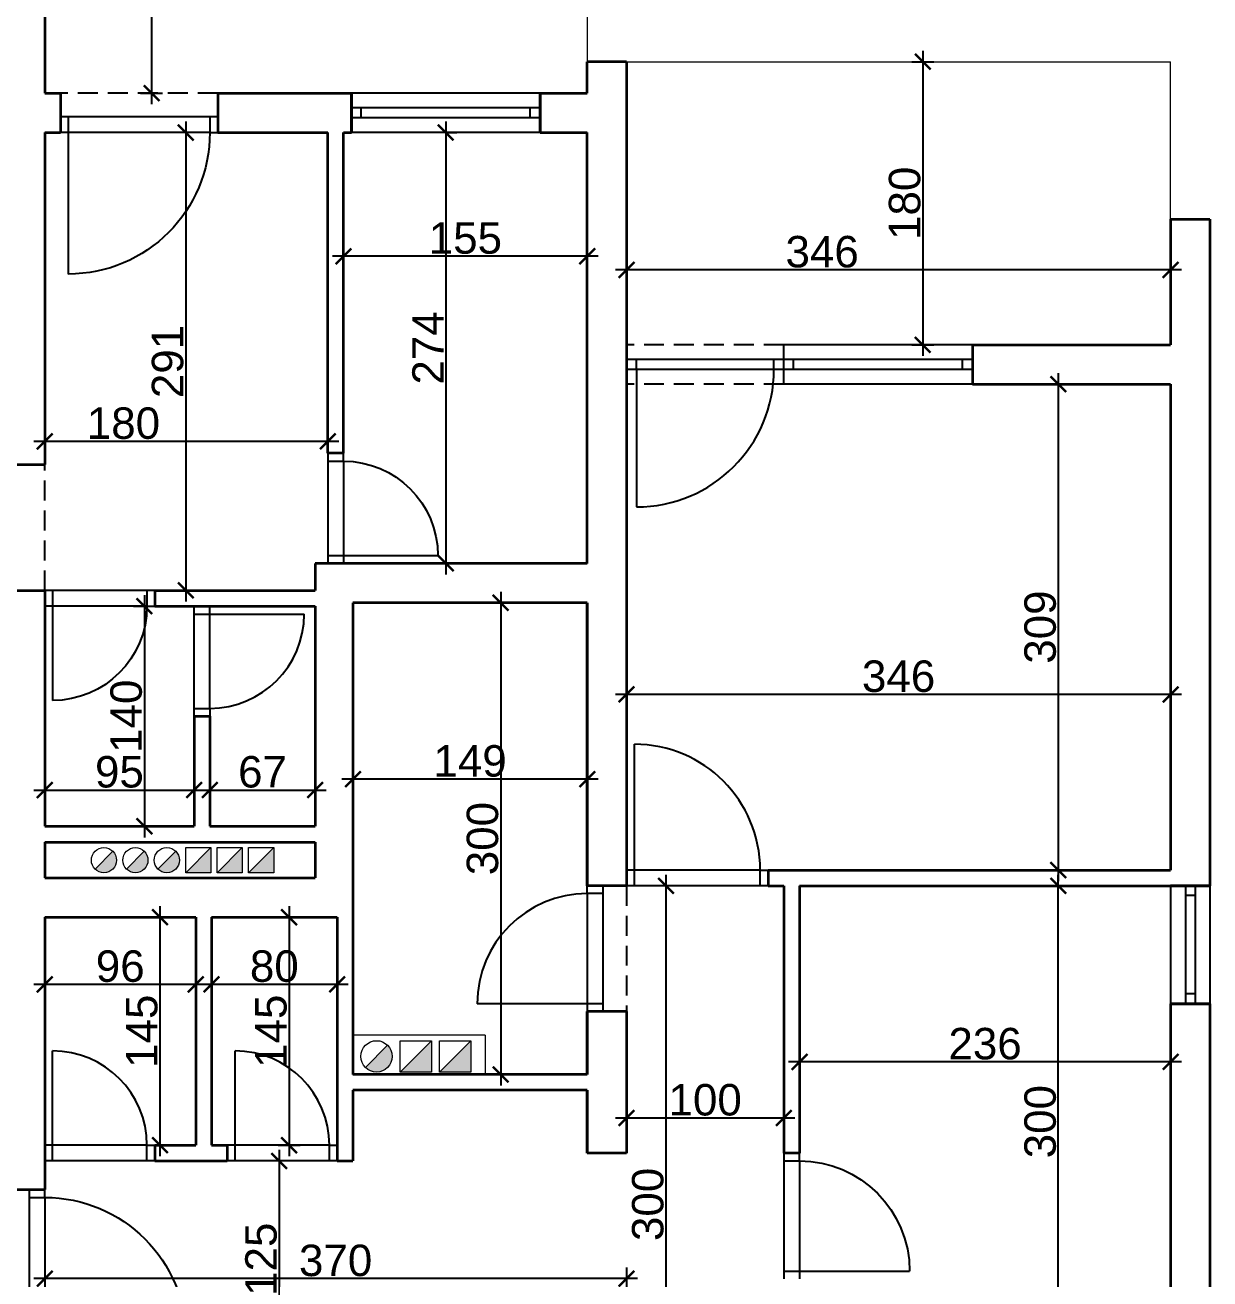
# Model space of a CAD drawing. Header units: centimetres. Extents: x 642232439 to 646206409, y 502891828 to 503284195.
# Drawn here: x 646182294 to 646183048, y 503276182 to 503276979 of the extents above; entities that cross this region are included whole.
import ezdxf

# ---------------------------------------------------------------- set-up
doc = ezdxf.new("R2010")
doc.units = ezdxf.units.CM
doc.header["$PDMODE"] = 35
doc.header["$PDSIZE"] = 0.1
doc.linetypes.add('HIDDENX2', pattern=[19.05, 12.7, -6.35])
doc.layers.add('TP_01 - 0.35', color=1, linetype='Continuous', lineweight=35)
doc.layers.add('TP_07 - 0.20', color=7, linetype='Continuous', lineweight=20)
for name, color, linetype in [('TP_Hatch', 252, 'Continuous'), ('TP_Hidden', 8, 'HIDDENX2'), ('TP_Kotiranje', 3, 'Continuous'), ('TP_Otvori', 8, 'Continuous'), ('TP_Otvori.block', 8, 'Continuous')]:
    doc.layers.add(name, color=color, linetype=linetype)
doc.styles.get("Standard").update_dxf_attribs({"font": 'arial.ttf'})
doc.dimstyles.new('Radni', dxfattribs={"dimtxt": 20, "dimasz": 10, "dimexe": 7, "dimexo": 7, "dimgap": 1.25, "dimtad": 1, "dimdec": 1, "dimrnd": 0.5, "dimdsep": 46, "dimtxsty": 'Standard', "dimblk": 'ARCHTICK', "dimcen": 10, "dimdle": 7, "dimclrd": 256, "dimclre": 256, "dimadec": 1, "dimazin": 0, "dimtm": 1e-09, "dimtfac": 1, "dimtdec": 1, "dimtix": 1, "dimtmove": 0, "dimatfit": 0, "dimfxl": 7, "dimfxlon": 1, "dimarcsym": 0})

# ---------------------------------------------------------------- blocks, each defined once
blk = doc.blocks.new('*U526')
at = {"layer": 'TP_Otvori'}
for p, q in [((5, 0), (5, 60)), ((5, 0), (0, 0)), ((65, 0), (5, 0)), ((5, -10), (5, 0)), ((65, -10), (65, 0)), ((65, 0), (70, 0)), ((70, -10), (0, -10))]:
    blk.add_line(p, q, dxfattribs=at)
blk.add_arc((5, 0), 60, 0.00001, 90.00001, dxfattribs=at)
blk = doc.blocks.new('*U525')
at = {"layer": 'TP_Otvori'}
for p, q in [((5, 0), (5, 90)), ((5, 0), (0, 0)), ((95, 0), (5, 0)), ((5, -10), (5, 0)), ((95, -10), (95, 0)), ((95, 0), (100, 0)), ((100, -10), (0, -10))]:
    blk.add_line(p, q, dxfattribs=at)
blk.add_arc((5, 0), 90, 0.00001, 90.00001, dxfattribs=at)
blk = doc.blocks.new('*U95')
at = {"layer": 'TP_01 - 0.35'}
for p, q in [((0, 0), (0, -30)), ((144, 0), (144, -30))]:
    blk.add_line(p, q, dxfattribs=at)
at = {"layer": 'TP_Otvori'}
for p, q in [((0, 0), (144, 0)), ((0, -11.25), (144, -11.25)), ((0, -18.75), (144, -18.75)), ((7.5, -11.25), (7.5, -18.75)), ((136.5, -11.25), (136.5, -18.75)), ((0, -30), (144, -30))]:
    blk.add_line(p, q, dxfattribs=at)
blk = doc.blocks.new('*U96')
at = {"layer": 'TP_01 - 0.35'}
for p, q in [((0, 0), (0, -30)), ((90, 0), (90, -30))]:
    blk.add_line(p, q, dxfattribs=at)
at = {"layer": 'TP_Otvori'}
for p, q in [((0, 0), (90, 0)), ((0, -11.25), (90, -11.25)), ((0, -18.75), (90, -18.75)), ((7.5, -11.25), (7.5, -18.75)), ((82.5, -11.25), (82.5, -18.75)), ((0, -30), (90, -30))]:
    blk.add_line(p, q, dxfattribs=at)
blk = doc.blocks.new('*U524')
at = {"layer": 'TP_Otvori'}
for p, q in [((5, 0), (5, 70)), ((5, 0), (0, 0)), ((75, 0), (5, 0)), ((5, -10), (5, 0)), ((75, -10), (75, 0)), ((75, 0), (80, 0)), ((80, -10), (0, -10))]:
    blk.add_line(p, q, dxfattribs=at)
blk.add_arc((5, 0), 70, 0.00001, 90.00001, dxfattribs=at)
blk = doc.blocks.new('*U523')
at = {"layer": 'TP_Otvori'}
for p, q in [((5, 0), (5, 80)), ((5, 0), (0, 0)), ((85, 0), (5, 0)), ((5, -10), (5, 0)), ((85, -10), (85, 0)), ((85, 0), (90, 0)), ((90, -10), (0, -10))]:
    blk.add_line(p, q, dxfattribs=at)
blk.add_arc((5, 0), 80, 0.00001, 90.00001, dxfattribs=at)
blk = doc.blocks.new('_ArchTick')
at = {"color": 0, "linetype": 'ByBlock', "const_width": 0.15}
blk.add_lwpolyline([(-0.5, -0.5), (0.5, 0.5)], dxfattribs=at)
blk = doc.blocks.new('*D196')
at = {"layer": 'Defpoints', "color": 0, "transparency": 16777216}
for p in [(646182904.61, 503276431.79), (646182951.2, 503276431.79), (646182904.61, 503276131.79)]:
    blk.add_point(p, dxfattribs=at)
at = {"layer": 'TP_Kotiranje', "lineweight": -2, "transparency": 16777216}
for p, q in [((646182951.2, 503276124.79), (646182951.2, 503276438.79)), ((646182944.2, 503276431.79), (646182958.2, 503276431.79)), ((646182944.2, 503276131.79), (646182958.2, 503276131.79))]:
    blk.add_line(p, q, dxfattribs=at)
at = {"layer": 'TP_Kotiranje', "lineweight": -2, "transparency": 16777216, "xscale": 10, "yscale": 10, "zscale": 10}
for p, rotation in [((646182951.2, 503276431.79), 90), ((646182951.2, 503276131.79), 270)]:
    blk.add_blockref('_ArchTick', p, dxfattribs=dict(at, rotation=rotation))
at = {"layer": 'TP_Kotiranje', "color": 0, "transparency": 16777216, "insert": (646182939.73, 503276281.79), "char_height": 20, "attachment_point": 5, "rotation": 90}
blk.add_mtext('300', dxfattribs=at)
blk = doc.blocks.new('*D197')
at = {"layer": 'Defpoints', "color": 0, "transparency": 16777216}
for p in [(646182786.61, 503276319.8), (646182786.61, 503276261.79), (646183022.61, 503276244.29)]:
    blk.add_point(p, dxfattribs=at)
at = {"layer": 'TP_Kotiranje', "lineweight": -2, "transparency": 16777216}
for p, q in [((646182786.61, 503276312.8), (646182786.61, 503276326.8)), ((646183022.61, 503276312.8), (646183022.61, 503276326.8)), ((646183029.61, 503276319.8), (646182779.61, 503276319.8))]:
    blk.add_line(p, q, dxfattribs=at)
at = {"layer": 'TP_Kotiranje', "lineweight": -2, "transparency": 16777216, "xscale": 10, "yscale": 10, "zscale": 10, "rotation": 180}
blk.add_blockref('_ArchTick', (646182786.61, 503276319.8), dxfattribs=at)
at = {"layer": 'TP_Kotiranje', "lineweight": -2, "transparency": 16777216, "xscale": 10, "yscale": 10, "zscale": 10}
blk.add_blockref('_ArchTick', (646183022.61, 503276319.8), dxfattribs=at)
at = {"layer": 'TP_Kotiranje', "color": 0, "transparency": 16777216, "insert": (646182904.61, 503276331.27), "char_height": 20, "attachment_point": 5}
blk.add_mtext('236', dxfattribs=at)
blk = doc.blocks.new('*D198')
at = {"layer": 'Defpoints', "color": 0, "transparency": 16777216}
for p in [(646182341.61, 503276609.59), (646182341.61, 503276469.59), (646182369.97, 503276469.59)]:
    blk.add_point(p, dxfattribs=at)
at = {"layer": 'TP_Kotiranje', "lineweight": -2, "transparency": 16777216}
for p, q in [((646182369.97, 503276616.59), (646182369.97, 503276462.59)), ((646182362.97, 503276609.59), (646182376.97, 503276609.59)), ((646182362.97, 503276469.59), (646182376.97, 503276469.59))]:
    blk.add_line(p, q, dxfattribs=at)
at = {"layer": 'TP_Kotiranje', "lineweight": -2, "transparency": 16777216, "xscale": 10, "yscale": 10, "zscale": 10}
for p, rotation in [((646182369.97, 503276609.59), 90), ((646182369.97, 503276469.59), 270)]:
    blk.add_blockref('_ArchTick', p, dxfattribs=dict(at, rotation=rotation))
at = {"layer": 'TP_Kotiranje', "color": 0, "transparency": 16777216, "insert": (646182358.5, 503276539.59), "char_height": 20, "attachment_point": 5, "rotation": 90}
blk.add_mtext('140', dxfattribs=at)
blk = doc.blocks.new('*D199')
at = {"layer": 'Defpoints', "color": 0, "transparency": 16777216}
for p in [(646182306.61, 503276498.41), (646182401.61, 503276498.41), (646182401.61, 503276492.67)]:
    blk.add_point(p, dxfattribs=at)
at = {"layer": 'TP_Kotiranje', "lineweight": -2, "transparency": 16777216}
for p, q in [((646182299.61, 503276492.67), (646182408.61, 503276492.67)), ((646182306.61, 503276492.67), (646182306.61, 503276485.67)), ((646182401.61, 503276492.67), (646182401.61, 503276485.67))]:
    blk.add_line(p, q, dxfattribs=at)
at = {"layer": 'TP_Kotiranje', "lineweight": -2, "transparency": 16777216, "xscale": 10, "yscale": 10, "zscale": 10, "rotation": 180}
blk.add_blockref('_ArchTick', (646182306.61, 503276492.67), dxfattribs=at)
at = {"layer": 'TP_Kotiranje', "lineweight": -2, "transparency": 16777216, "xscale": 10, "yscale": 10, "zscale": 10}
blk.add_blockref('_ArchTick', (646182401.61, 503276492.67), dxfattribs=at)
at = {"layer": 'TP_Kotiranje', "color": 0, "transparency": 16777216, "insert": (646182354.11, 503276504.14), "char_height": 20, "attachment_point": 5}
blk.add_mtext('95', dxfattribs=at)
blk = doc.blocks.new('*D200')
at = {"layer": 'Defpoints', "color": 0, "transparency": 16777216}
for p in [(646182411.61, 503276492.67), (646182478.61, 503276492.67), (646182478.61, 503276492.67)]:
    blk.add_point(p, dxfattribs=at)
at = {"layer": 'TP_Kotiranje', "lineweight": -2, "transparency": 16777216}
for p, q in [((646182404.61, 503276492.67), (646182485.61, 503276492.67)), ((646182411.61, 503276492.67), (646182411.61, 503276499.67)), ((646182478.61, 503276492.67), (646182478.61, 503276499.67))]:
    blk.add_line(p, q, dxfattribs=at)
at = {"layer": 'TP_Kotiranje', "lineweight": -2, "transparency": 16777216, "xscale": 10, "yscale": 10, "zscale": 10, "rotation": 180}
blk.add_blockref('_ArchTick', (646182411.61, 503276492.67), dxfattribs=at)
at = {"layer": 'TP_Kotiranje', "lineweight": -2, "transparency": 16777216, "xscale": 10, "yscale": 10, "zscale": 10}
blk.add_blockref('_ArchTick', (646182478.61, 503276492.67), dxfattribs=at)
at = {"layer": 'TP_Kotiranje', "color": 0, "transparency": 16777216, "insert": (646182445.11, 503276504.14), "char_height": 20, "attachment_point": 5}
blk.add_mtext('67', dxfattribs=at)
blk = doc.blocks.new('*D201')
at = {"layer": 'Defpoints', "color": 0, "transparency": 16777216}
for p in [(646182577.11, 503276611.79), (646182586.61, 503276311.79), (646182596.56, 503276311.79)]:
    blk.add_point(p, dxfattribs=at)
at = {"layer": 'TP_Kotiranje', "lineweight": -2, "transparency": 16777216}
for p, q in [((646182589.56, 503276611.79), (646182603.56, 503276611.79)), ((646182596.56, 503276618.79), (646182596.56, 503276304.79)), ((646182593.61, 503276311.79), (646182603.56, 503276311.79))]:
    blk.add_line(p, q, dxfattribs=at)
at = {"layer": 'TP_Kotiranje', "lineweight": -2, "transparency": 16777216, "xscale": 10, "yscale": 10, "zscale": 10}
for p, rotation in [((646182596.56, 503276611.79), 90), ((646182596.56, 503276311.79), 270)]:
    blk.add_blockref('_ArchTick', p, dxfattribs=dict(at, rotation=rotation))
at = {"layer": 'TP_Kotiranje', "color": 0, "transparency": 16777216, "insert": (646182585.09, 503276461.79), "char_height": 20, "attachment_point": 5, "rotation": 90}
blk.add_mtext('300', dxfattribs=at)
blk = doc.blocks.new('*D202')
at = {"layer": 'Defpoints', "color": 0, "transparency": 16777216}
for p in [(646182502.61, 503276499.61), (646182502.61, 503276461.79), (646182651.61, 503276460.47)]:
    blk.add_point(p, dxfattribs=at)
at = {"layer": 'TP_Kotiranje', "lineweight": -2, "transparency": 16777216}
for p, q in [((646182502.61, 503276492.61), (646182502.61, 503276506.61)), ((646182651.61, 503276492.61), (646182651.61, 503276506.61)), ((646182658.61, 503276499.61), (646182495.61, 503276499.61))]:
    blk.add_line(p, q, dxfattribs=at)
at = {"layer": 'TP_Kotiranje', "lineweight": -2, "transparency": 16777216, "xscale": 10, "yscale": 10, "zscale": 10, "rotation": 180}
blk.add_blockref('_ArchTick', (646182502.61, 503276499.61), dxfattribs=at)
at = {"layer": 'TP_Kotiranje', "lineweight": -2, "transparency": 16777216, "xscale": 10, "yscale": 10, "zscale": 10}
blk.add_blockref('_ArchTick', (646182651.61, 503276499.61), dxfattribs=at)
at = {"layer": 'TP_Kotiranje', "color": 0, "transparency": 16777216, "insert": (646182577.11, 503276511.07), "char_height": 20, "attachment_point": 5}
blk.add_mtext('149', dxfattribs=at)
blk = doc.blocks.new('*D203')
at = {"layer": 'Defpoints', "color": 0, "transparency": 16777216}
for p in [(646182560.87, 503276910.79), (646182560.87, 503276636.79), (646182561.64, 503276636.79)]:
    blk.add_point(p, dxfattribs=at)
at = {"layer": 'TP_Kotiranje', "lineweight": -2, "transparency": 16777216}
for p, q in [((646182561.64, 503276917.79), (646182561.64, 503276629.79)), ((646182561.64, 503276910.79), (646182568.64, 503276910.79)), ((646182561.64, 503276636.79), (646182568.64, 503276636.79))]:
    blk.add_line(p, q, dxfattribs=at)
at = {"layer": 'TP_Kotiranje', "lineweight": -2, "transparency": 16777216, "xscale": 10, "yscale": 10, "zscale": 10}
for p, rotation in [((646182561.64, 503276910.79), 90), ((646182561.64, 503276636.79), 270)]:
    blk.add_blockref('_ArchTick', p, dxfattribs=dict(at, rotation=rotation))
at = {"layer": 'TP_Kotiranje', "color": 0, "transparency": 16777216, "insert": (646182550.35, 503276773.79), "char_height": 20, "attachment_point": 5, "rotation": 90}
blk.add_mtext('274', dxfattribs=at)
blk = doc.blocks.new('*D204')
at = {"layer": 'Defpoints', "color": 0, "transparency": 16777216}
for p in [(646182496.61, 503276832.1), (646182496.61, 503276773.79), (646182651.61, 503276773.79)]:
    blk.add_point(p, dxfattribs=at)
at = {"layer": 'TP_Kotiranje', "lineweight": -2, "transparency": 16777216}
for p, q in [((646182496.61, 503276825.1), (646182496.61, 503276839.1)), ((646182651.61, 503276825.1), (646182651.61, 503276839.1)), ((646182658.61, 503276832.1), (646182489.61, 503276832.1))]:
    blk.add_line(p, q, dxfattribs=at)
at = {"layer": 'TP_Kotiranje', "lineweight": -2, "transparency": 16777216, "xscale": 10, "yscale": 10, "zscale": 10, "rotation": 180}
blk.add_blockref('_ArchTick', (646182496.61, 503276832.1), dxfattribs=at)
at = {"layer": 'TP_Kotiranje', "lineweight": -2, "transparency": 16777216, "xscale": 10, "yscale": 10, "zscale": 10}
blk.add_blockref('_ArchTick', (646182651.61, 503276832.1), dxfattribs=at)
at = {"layer": 'TP_Kotiranje', "color": 0, "transparency": 16777216, "insert": (646182574.11, 503276843.57), "char_height": 20, "attachment_point": 5}
blk.add_mtext('155', dxfattribs=at)
blk = doc.blocks.new('*D205')
at = {"layer": 'Defpoints', "color": 0, "transparency": 16777216}
for p in [(646182306.61, 503277170.79), (646182316.61, 503276935.79), (646182374.55, 503276935.79)]:
    blk.add_point(p, dxfattribs=at)
at = {"layer": 'TP_Kotiranje', "lineweight": -2, "transparency": 16777216}
for p, q in [((646182374.55, 503277177.79), (646182374.55, 503276928.79)), ((646182367.55, 503277170.79), (646182381.55, 503277170.79)), ((646182367.55, 503276935.79), (646182381.55, 503276935.79))]:
    blk.add_line(p, q, dxfattribs=at)
at = {"layer": 'TP_Kotiranje', "lineweight": -2, "transparency": 16777216, "xscale": 10, "yscale": 10, "zscale": 10}
for p, rotation in [((646182374.55, 503277170.79), 90), ((646182374.55, 503276935.79), 270)]:
    blk.add_blockref('_ArchTick', p, dxfattribs=dict(at, rotation=rotation))
at = {"layer": 'TP_Kotiranje', "color": 0, "transparency": 16777216, "insert": (646182363.08, 503277053.29), "char_height": 20, "attachment_point": 5, "rotation": 90}
blk.add_mtext('235', dxfattribs=at)
blk = doc.blocks.new('*D207')
at = {"layer": 'Defpoints', "color": 0, "transparency": 16777216}
for p in [(646182416.61, 503276910.78), (646182396.31, 503276619.59), (646182416.61, 503276619.59)]:
    blk.add_point(p, dxfattribs=at)
at = {"layer": 'TP_Kotiranje', "lineweight": -2, "transparency": 16777216}
for p, q in [((646182396.31, 503276917.78), (646182396.31, 503276612.59)), ((646182403.31, 503276910.78), (646182389.31, 503276910.78)), ((646182403.31, 503276619.59), (646182389.31, 503276619.59))]:
    blk.add_line(p, q, dxfattribs=at)
at = {"layer": 'TP_Kotiranje', "lineweight": -2, "transparency": 16777216, "xscale": 10, "yscale": 10, "zscale": 10}
for p, rotation in [((646182396.31, 503276910.78), 90), ((646182396.31, 503276619.59), 270)]:
    blk.add_blockref('_ArchTick', p, dxfattribs=dict(at, rotation=rotation))
at = {"layer": 'TP_Kotiranje', "color": 0, "transparency": 16777216, "insert": (646182384.84, 503276765.19), "char_height": 20, "attachment_point": 5, "rotation": 90}
blk.add_mtext('291', dxfattribs=at)
blk = doc.blocks.new('*D208')
at = {"layer": 'Defpoints', "color": 0, "transparency": 16777216}
for p in [(646182306.61, 503276714.38), (646182306.61, 503276706.79), (646182486.61, 503276706.79)]:
    blk.add_point(p, dxfattribs=at)
at = {"layer": 'TP_Kotiranje', "lineweight": -2, "transparency": 16777216}
for p, q in [((646182306.61, 503276713.79), (646182306.61, 503276721.38)), ((646182486.61, 503276713.79), (646182486.61, 503276721.38)), ((646182493.61, 503276714.38), (646182299.61, 503276714.38))]:
    blk.add_line(p, q, dxfattribs=at)
at = {"layer": 'TP_Kotiranje', "lineweight": -2, "transparency": 16777216, "xscale": 10, "yscale": 10, "zscale": 10, "rotation": 180}
blk.add_blockref('_ArchTick', (646182306.61, 503276714.38), dxfattribs=at)
at = {"layer": 'TP_Kotiranje', "lineweight": -2, "transparency": 16777216, "xscale": 10, "yscale": 10, "zscale": 10}
blk.add_blockref('_ArchTick', (646182486.61, 503276714.38), dxfattribs=at)
at = {"layer": 'TP_Kotiranje', "color": 0, "transparency": 16777216, "insert": (646182356.66, 503276725.84), "char_height": 20, "attachment_point": 5}
blk.add_mtext('180', dxfattribs=at)
blk = doc.blocks.new('*D235')
at = {"layer": 'Defpoints', "color": 0, "transparency": 16777216}
for p in [(646182676.61, 503276306.79), (646182676.61, 503276284.11), (646182776.61, 503276261.79)]:
    blk.add_point(p, dxfattribs=at)
at = {"layer": 'TP_Kotiranje', "lineweight": -2, "transparency": 16777216}
for p, q in [((646182676.61, 503276291.11), (646182676.61, 503276277.11)), ((646182776.61, 503276277.11), (646182776.61, 503276291.11)), ((646182783.61, 503276284.11), (646182669.61, 503276284.11))]:
    blk.add_line(p, q, dxfattribs=at)
at = {"layer": 'TP_Kotiranje', "lineweight": -2, "transparency": 16777216, "xscale": 10, "yscale": 10, "zscale": 10, "rotation": 180}
blk.add_blockref('_ArchTick', (646182676.61, 503276284.11), dxfattribs=at)
at = {"layer": 'TP_Kotiranje', "lineweight": -2, "transparency": 16777216, "xscale": 10, "yscale": 10, "zscale": 10}
blk.add_blockref('_ArchTick', (646182776.61, 503276284.11), dxfattribs=at)
at = {"layer": 'TP_Kotiranje', "color": 0, "transparency": 16777216, "insert": (646182726.61, 503276295.57), "char_height": 20, "attachment_point": 5}
blk.add_mtext('100', dxfattribs=at)
blk = doc.blocks.new('*D236')
at = {"layer": 'Defpoints', "color": 0, "transparency": 16777216}
for p in [(646182721.61, 503276431.79), (646182701.67, 503276131.79), (646182721.61, 503276131.79)]:
    blk.add_point(p, dxfattribs=at)
at = {"layer": 'TP_Kotiranje', "lineweight": -2, "transparency": 16777216}
for p, q in [((646182701.67, 503276438.79), (646182701.67, 503276124.79)), ((646182708.67, 503276431.79), (646182694.67, 503276431.79)), ((646182708.67, 503276131.79), (646182694.67, 503276131.79))]:
    blk.add_line(p, q, dxfattribs=at)
at = {"layer": 'TP_Kotiranje', "lineweight": -2, "transparency": 16777216, "xscale": 10, "yscale": 10, "zscale": 10}
for p, rotation in [((646182701.67, 503276431.79), 90), ((646182701.67, 503276131.79), 270)]:
    blk.add_blockref('_ArchTick', p, dxfattribs=dict(at, rotation=rotation))
at = {"layer": 'TP_Kotiranje', "color": 0, "transparency": 16777216, "insert": (646182690.2, 503276229.17), "char_height": 20, "attachment_point": 5, "rotation": 90}
blk.add_mtext('300', dxfattribs=at)
blk = doc.blocks.new('*D237')
at = {"layer": 'Defpoints', "color": 0, "transparency": 16777216}
for p in [(646182457.61, 503276256.79), (646182455.71, 503276131.79), (646182457.61, 503276131.79)]:
    blk.add_point(p, dxfattribs=at)
at = {"layer": 'TP_Kotiranje', "lineweight": -2, "transparency": 16777216}
for p, q in [((646182455.71, 503276263.79), (646182455.71, 503276124.79)), ((646182455.71, 503276256.79), (646182448.71, 503276256.79)), ((646182455.71, 503276131.79), (646182448.71, 503276131.79))]:
    blk.add_line(p, q, dxfattribs=at)
at = {"layer": 'TP_Kotiranje', "lineweight": -2, "transparency": 16777216, "xscale": 10, "yscale": 10, "zscale": 10}
for p, rotation in [((646182455.71, 503276256.79), 90), ((646182455.71, 503276131.79), 270)]:
    blk.add_blockref('_ArchTick', p, dxfattribs=dict(at, rotation=rotation))
at = {"layer": 'TP_Kotiranje', "color": 0, "transparency": 16777216, "insert": (646182444.25, 503276194.29), "char_height": 20, "attachment_point": 5, "rotation": 90}
blk.add_mtext('125', dxfattribs=at)
blk = doc.blocks.new('*D238')
at = {"layer": 'Defpoints', "color": 0, "transparency": 16777216}
for p in [(646182676.61, 503276261.79), (646182306.61, 503276238.59), (646182306.61, 503276181.97)]:
    blk.add_point(p, dxfattribs=at)
at = {"layer": 'TP_Kotiranje', "lineweight": -2, "transparency": 16777216}
for p, q in [((646182683.61, 503276181.97), (646182299.61, 503276181.97)), ((646182306.61, 503276188.97), (646182306.61, 503276174.97)), ((646182676.61, 503276188.97), (646182676.61, 503276174.97))]:
    blk.add_line(p, q, dxfattribs=at)
at = {"layer": 'TP_Kotiranje', "lineweight": -2, "transparency": 16777216, "xscale": 10, "yscale": 10, "zscale": 10, "rotation": 180}
blk.add_blockref('_ArchTick', (646182306.61, 503276181.97), dxfattribs=at)
at = {"layer": 'TP_Kotiranje', "lineweight": -2, "transparency": 16777216, "xscale": 10, "yscale": 10, "zscale": 10}
blk.add_blockref('_ArchTick', (646182676.61, 503276181.97), dxfattribs=at)
at = {"layer": 'TP_Kotiranje', "color": 0, "transparency": 16777216, "insert": (646182491.61, 503276193.44), "char_height": 20, "attachment_point": 5}
blk.add_mtext('370', dxfattribs=at)
blk = doc.blocks.new('*D239')
at = {"layer": 'Defpoints', "color": 0, "transparency": 16777216}
for p in [(646182354.61, 503276411.79), (646182341.61, 503276266.79), (646182379.87, 503276266.79)]:
    blk.add_point(p, dxfattribs=at)
at = {"layer": 'TP_Kotiranje', "lineweight": -2, "transparency": 16777216}
for p, q in [((646182379.87, 503276418.79), (646182379.87, 503276259.79)), ((646182372.87, 503276411.79), (646182386.87, 503276411.79)), ((646182372.87, 503276266.79), (646182386.87, 503276266.79))]:
    blk.add_line(p, q, dxfattribs=at)
at = {"layer": 'TP_Kotiranje', "lineweight": -2, "transparency": 16777216, "xscale": 10, "yscale": 10, "zscale": 10}
for p, rotation in [((646182379.87, 503276411.79), 90), ((646182379.87, 503276266.79), 270)]:
    blk.add_blockref('_ArchTick', p, dxfattribs=dict(at, rotation=rotation))
at = {"layer": 'TP_Kotiranje', "color": 0, "transparency": 16777216, "insert": (646182368.4, 503276339.29), "char_height": 20, "attachment_point": 5, "rotation": 90}
blk.add_mtext('145', dxfattribs=at)
blk = doc.blocks.new('*D240')
at = {"layer": 'Defpoints', "color": 0, "transparency": 16777216}
for p in [(646182445.61, 503276411.79), (646182445.61, 503276266.79), (646182462.02, 503276266.79)]:
    blk.add_point(p, dxfattribs=at)
at = {"layer": 'TP_Kotiranje', "lineweight": -2, "transparency": 16777216}
for p, q in [((646182462.02, 503276418.79), (646182462.02, 503276259.79)), ((646182455.02, 503276411.79), (646182469.02, 503276411.79)), ((646182455.02, 503276266.79), (646182469.02, 503276266.79))]:
    blk.add_line(p, q, dxfattribs=at)
at = {"layer": 'TP_Kotiranje', "lineweight": -2, "transparency": 16777216, "xscale": 10, "yscale": 10, "zscale": 10}
for p, rotation in [((646182462.02, 503276411.79), 90), ((646182462.02, 503276266.79), 270)]:
    blk.add_blockref('_ArchTick', p, dxfattribs=dict(at, rotation=rotation))
at = {"layer": 'TP_Kotiranje', "color": 0, "transparency": 16777216, "insert": (646182450.56, 503276339.29), "char_height": 20, "attachment_point": 5, "rotation": 90}
blk.add_mtext('145', dxfattribs=at)
blk = doc.blocks.new('*D241')
at = {"layer": 'Defpoints', "color": 0, "transparency": 16777216}
for p in [(646182412.61, 503276369.1), (646182412.61, 503276339.29), (646182492.61, 503276339.29)]:
    blk.add_point(p, dxfattribs=at)
at = {"layer": 'TP_Kotiranje', "lineweight": -2, "transparency": 16777216}
for p, q in [((646182412.61, 503276362.1), (646182412.61, 503276376.1)), ((646182492.61, 503276362.1), (646182492.61, 503276376.1)), ((646182499.61, 503276369.1), (646182405.61, 503276369.1))]:
    blk.add_line(p, q, dxfattribs=at)
at = {"layer": 'TP_Kotiranje', "lineweight": -2, "transparency": 16777216, "xscale": 10, "yscale": 10, "zscale": 10, "rotation": 180}
blk.add_blockref('_ArchTick', (646182412.61, 503276369.1), dxfattribs=at)
at = {"layer": 'TP_Kotiranje', "lineweight": -2, "transparency": 16777216, "xscale": 10, "yscale": 10, "zscale": 10}
blk.add_blockref('_ArchTick', (646182492.61, 503276369.1), dxfattribs=at)
at = {"layer": 'TP_Kotiranje', "color": 0, "transparency": 16777216, "insert": (646182452.61, 503276380.56), "char_height": 20, "attachment_point": 5}
blk.add_mtext('80', dxfattribs=at)
blk = doc.blocks.new('*D242')
at = {"layer": 'Defpoints', "color": 0, "transparency": 16777216}
for p in [(646182306.61, 503276369.1), (646182306.61, 503276369.1), (646182402.61, 503276369.1)]:
    blk.add_point(p, dxfattribs=at)
at = {"layer": 'TP_Kotiranje', "lineweight": -2, "transparency": 16777216}
for p, q in [((646182306.61, 503276369.1), (646182306.61, 503276376.1)), ((646182402.61, 503276369.1), (646182402.61, 503276376.1)), ((646182409.61, 503276369.1), (646182299.61, 503276369.1))]:
    blk.add_line(p, q, dxfattribs=at)
at = {"layer": 'TP_Kotiranje', "lineweight": -2, "transparency": 16777216, "xscale": 10, "yscale": 10, "zscale": 10, "rotation": 180}
blk.add_blockref('_ArchTick', (646182306.61, 503276369.1), dxfattribs=at)
at = {"layer": 'TP_Kotiranje', "lineweight": -2, "transparency": 16777216, "xscale": 10, "yscale": 10, "zscale": 10}
blk.add_blockref('_ArchTick', (646182402.61, 503276369.1), dxfattribs=at)
at = {"layer": 'TP_Kotiranje', "color": 0, "transparency": 16777216, "insert": (646182354.61, 503276380.56), "char_height": 20, "attachment_point": 5}
blk.add_mtext('96', dxfattribs=at)
blk = doc.blocks.new('*D254')
at = {"layer": 'Defpoints', "color": 0, "transparency": 16777216}
for p in [(646182959.61, 503276750.79), (646182951.2, 503276441.79), (646182959.61, 503276441.79)]:
    blk.add_point(p, dxfattribs=at)
at = {"layer": 'TP_Kotiranje', "lineweight": -2, "transparency": 16777216}
for p, q in [((646182951.2, 503276757.79), (646182951.2, 503276434.79)), ((646182952.61, 503276750.79), (646182944.2, 503276750.79)), ((646182952.61, 503276441.79), (646182944.2, 503276441.79))]:
    blk.add_line(p, q, dxfattribs=at)
at = {"layer": 'TP_Kotiranje', "lineweight": -2, "transparency": 16777216, "xscale": 10, "yscale": 10, "zscale": 10}
for p, rotation in [((646182951.2, 503276750.79), 90), ((646182951.2, 503276441.79), 270)]:
    blk.add_blockref('_ArchTick', p, dxfattribs=dict(at, rotation=rotation))
at = {"layer": 'TP_Kotiranje', "color": 0, "transparency": 16777216, "insert": (646182939.73, 503276596.29), "char_height": 20, "attachment_point": 5, "rotation": 90}
blk.add_mtext('309', dxfattribs=at)
blk = doc.blocks.new('*D255')
at = {"layer": 'Defpoints', "color": 0, "transparency": 16777216}
for p in [(646182676.61, 503276596.29), (646183022.61, 503276596.29), (646182676.61, 503276553.46)]:
    blk.add_point(p, dxfattribs=at)
at = {"layer": 'TP_Kotiranje', "lineweight": -2, "transparency": 16777216}
for p, q in [((646182676.61, 503276560.46), (646182676.61, 503276546.46)), ((646183022.61, 503276560.46), (646183022.61, 503276546.46)), ((646183029.61, 503276553.46), (646182669.61, 503276553.46))]:
    blk.add_line(p, q, dxfattribs=at)
at = {"layer": 'TP_Kotiranje', "lineweight": -2, "transparency": 16777216, "xscale": 10, "yscale": 10, "zscale": 10, "rotation": 180}
blk.add_blockref('_ArchTick', (646182676.61, 503276553.46), dxfattribs=at)
at = {"layer": 'TP_Kotiranje', "lineweight": -2, "transparency": 16777216, "xscale": 10, "yscale": 10, "zscale": 10}
blk.add_blockref('_ArchTick', (646183022.61, 503276553.46), dxfattribs=at)
at = {"layer": 'TP_Kotiranje', "color": 0, "transparency": 16777216, "insert": (646182849.61, 503276564.93), "char_height": 20, "attachment_point": 5}
blk.add_mtext('346', dxfattribs=at)
blk = doc.blocks.new('*D256')
at = {"layer": 'Defpoints', "color": 0, "transparency": 16777216}
for p in [(646182849.61, 503276955.79), (646182849.61, 503276775.79), (646182865.01, 503276775.79)]:
    blk.add_point(p, dxfattribs=at)
at = {"layer": 'TP_Kotiranje', "lineweight": -2, "transparency": 16777216}
for p, q in [((646182865.01, 503276962.79), (646182865.01, 503276768.79)), ((646182858.01, 503276955.79), (646182872.01, 503276955.79)), ((646182858.01, 503276775.79), (646182872.01, 503276775.79))]:
    blk.add_line(p, q, dxfattribs=at)
at = {"layer": 'TP_Kotiranje', "lineweight": -2, "transparency": 16777216, "xscale": 10, "yscale": 10, "zscale": 10}
for p, rotation in [((646182865.01, 503276955.79), 90), ((646182865.01, 503276775.79), 270)]:
    blk.add_blockref('_ArchTick', p, dxfattribs=dict(at, rotation=rotation))
at = {"layer": 'TP_Kotiranje', "color": 0, "transparency": 16777216, "insert": (646182853.55, 503276865.79), "char_height": 20, "attachment_point": 5, "rotation": 90}
blk.add_mtext('180', dxfattribs=at)
blk = doc.blocks.new('*D257')
at = {"layer": 'Defpoints', "color": 0, "transparency": 16777216}
for p in [(646182676.61, 503276823.41), (646182676.61, 503276815.79), (646183022.61, 503276815.79)]:
    blk.add_point(p, dxfattribs=at)
at = {"layer": 'TP_Kotiranje', "lineweight": -2, "transparency": 16777216}
for p, q in [((646182676.61, 503276822.79), (646182676.61, 503276830.41)), ((646183022.61, 503276822.79), (646183022.61, 503276830.41)), ((646183029.61, 503276823.41), (646182669.61, 503276823.41))]:
    blk.add_line(p, q, dxfattribs=at)
at = {"layer": 'TP_Kotiranje', "lineweight": -2, "transparency": 16777216, "xscale": 10, "yscale": 10, "zscale": 10, "rotation": 180}
blk.add_blockref('_ArchTick', (646182676.61, 503276823.41), dxfattribs=at)
at = {"layer": 'TP_Kotiranje', "lineweight": -2, "transparency": 16777216, "xscale": 10, "yscale": 10, "zscale": 10}
blk.add_blockref('_ArchTick', (646183022.61, 503276823.41), dxfattribs=at)
at = {"layer": 'TP_Kotiranje', "color": 0, "transparency": 16777216, "insert": (646182800.99, 503276834.88), "char_height": 20, "attachment_point": 5}
blk.add_mtext('346', dxfattribs=at)

msp = doc.modelspace()

# ---------------------------------------------------------------- hatches: boundary and pattern name
at = {"layer": 'TP_Hatch'}
h = msp.add_hatch(color=256, dxfattribs=at)
h.dxf.hatch_style = 1
edge = h.paths.add_edge_path()
edge.add_arc((646182344.26, 503276448.05), 8, 225, 270)
edge.add_arc((646182344.26, 503276448.05), 8, 270, 360)
edge.add_arc((646182344.26, 503276448.05), 8, 0, 45)
edge.add_line((646182349.92, 503276453.7), (646182338.61, 503276442.39))
h = msp.add_hatch(color=256, dxfattribs=at)
h.dxf.hatch_style = 1
edge = h.paths.add_edge_path()
edge.add_arc((646182364.26, 503276448.05), 8, 225, 270)
edge.add_arc((646182364.26, 503276448.05), 8, 270, 360)
edge.add_arc((646182364.26, 503276448.05), 8, 0, 45)
edge.add_line((646182369.92, 503276453.7), (646182358.61, 503276442.39))
h = msp.add_hatch(color=256, dxfattribs=at)
h.dxf.hatch_style = 1
edge = h.paths.add_edge_path()
edge.add_arc((646182384.26, 503276448.05), 8, 225, 270)
edge.add_arc((646182384.26, 503276448.05), 8, 270, 360)
edge.add_arc((646182384.26, 503276448.05), 8, 0, 45)
edge.add_line((646182389.92, 503276453.7), (646182378.61, 503276442.39))
h = msp.add_hatch(color=256, dxfattribs=at)
h.dxf.hatch_style = 1
h.paths.add_polyline_path([(646182412.26, 503276440.05), (646182412.26, 503276456.05), (646182396.26, 503276440.05)])
h = msp.add_hatch(color=256, dxfattribs=at)
h.dxf.hatch_style = 1
h.paths.add_polyline_path([(646182432.26, 503276440.05), (646182432.26, 503276456.05), (646182416.26, 503276440.05)])
h = msp.add_hatch(color=256, dxfattribs=at)
h.dxf.hatch_style = 1
h.paths.add_polyline_path([(646182452.26, 503276440.05), (646182452.26, 503276456.05), (646182436.26, 503276440.05)])
h = msp.add_hatch(color=256, dxfattribs=at)
h.dxf.hatch_style = 1
h.paths.add_polyline_path([(646182552.6, 503276313.29), (646182552.6, 503276333.29), (646182532.6, 503276313.29)])
h = msp.add_hatch(color=256, dxfattribs=at)
h.dxf.hatch_style = 1
h.paths.add_polyline_path([(646182577.6, 503276313.29), (646182577.6, 503276333.29), (646182557.6, 503276313.29)])
h = msp.add_hatch(color=256, dxfattribs=at)
h.dxf.hatch_style = 1
edge = h.paths.add_edge_path()
edge.add_arc((646182517.6, 503276323.29), 10, 225, 270)
edge.add_arc((646182517.6, 503276323.29), 10, 270, 360)
edge.add_arc((646182517.6, 503276323.29), 10, 0, 45)
edge.add_line((646182524.67, 503276330.36), (646182510.53, 503276316.21))

# ---------------------------------------------------------------- linework, layer by layer
at = {"layer": 'TP_01 - 0.35'}
for p, q in [((646182306.61, 503277246.59), (646182306.61, 503276935.79)), ((646182651.61, 503276935.79), (646182651.61, 503276955.79)), ((646182676.61, 503276955.79), (646182651.61, 503276955.79)), ((646182676.61, 503276955.79), (646182676.61, 503276431.79)), ((646182676.61, 503276955.79), (646182676.61, 503276431.79)), ((646182306.61, 503276935.79), (646182316.61, 503276935.79)), ((646182316.61, 503276935.79), (646182316.61, 503276910.78)), ((646182416.61, 503276935.79), (646182501.61, 503276935.79)), ((646182416.61, 503276935.79), (646182416.61, 503276910.78)), ((646182501.61, 503276935.79), (646182501.61, 503276910.78)), ((646182621.61, 503276935.79), (646182651.61, 503276935.79)), ((646182621.61, 503276935.79), (646182621.61, 503276910.78)), ((646182306.61, 503276910.78), (646182306.61, 503276699.59)), ((646182306.61, 503276910.78), (646182316.61, 503276910.78)), ((646182416.61, 503276910.78), (646182486.61, 503276910.78)), ((646182486.61, 503276706.79), (646182486.61, 503276910.78)), ((646182496.61, 503276910.78), (646182501.61, 503276910.78)), ((646182496.61, 503276706.79), (646182496.61, 503276910.78)), ((646182621.61, 503276910.78), (646182651.61, 503276910.78)), ((646182651.61, 503276636.79), (646182651.61, 503276910.78)), ((646183022.61, 503276855.79), (646183022.61, 503276775.79)), ((646183022.61, 503276855.79), (646183047.61, 503276855.79)), ((646183047.61, 503276855.79), (646183047.61, 503276431.79)), ((646182896.61, 503276775.79), (646182896.61, 503276750.79)), ((646182896.61, 503276775.79), (646183022.61, 503276775.79)), ((646182896.61, 503276750.79), (646183022.61, 503276750.79)), ((646183022.61, 503276750.79), (646183022.61, 503276441.79)), ((646182281.61, 503276699.59), (646182306.61, 503276699.59)), ((646182496.61, 503276706.79), (646182486.61, 503276706.79)), ((646182478.61, 503276636.79), (646182478.61, 503276619.59)), ((646182651.61, 503276636.79), (646182478.61, 503276636.79)), ((646182281.61, 503276619.59), (646182306.61, 503276619.59)), ((646182306.61, 503276619.59), (646182306.61, 503276469.59)), ((646182376.61, 503276619.59), (646182376.61, 503276609.59)), ((646182376.61, 503276619.59), (646182478.61, 503276619.59)), ((646182502.61, 503276611.79), (646182502.61, 503276311.79)), ((646182651.61, 503276611.79), (646182502.61, 503276611.79)), ((646182502.61, 503276611.79), (646182502.61, 503276311.79)), ((646182651.61, 503276431.79), (646182651.61, 503276611.79)), ((646182651.61, 503276611.79), (646182651.61, 503276431.79)), ((646182376.61, 503276609.59), (646182478.61, 503276609.59)), ((646182478.61, 503276609.59), (646182478.61, 503276469.59)), ((646182401.61, 503276539.59), (646182401.61, 503276469.59)), ((646182401.61, 503276539.59), (646182411.61, 503276539.59)), ((646182411.61, 503276539.59), (646182411.61, 503276469.59)), ((646182306.61, 503276469.59), (646182401.61, 503276469.59)), ((646182411.61, 503276469.59), (646182478.61, 503276469.59)), ((646182306.61, 503276459.59), (646182306.61, 503276436.79)), ((646182306.61, 503276459.59), (646182478.61, 503276459.59)), ((646182478.61, 503276459.59), (646182478.61, 503276436.79)), ((646182306.61, 503276436.79), (646182478.61, 503276436.79)), ((646182766.61, 503276441.79), (646182766.61, 503276431.79)), ((646182766.61, 503276441.79), (646183022.61, 503276441.79)), ((646182676.61, 503276431.79), (646182651.61, 503276431.79)), ((646182766.61, 503276431.79), (646182776.61, 503276431.79)), ((646182776.61, 503276431.79), (646182776.61, 503276261.79)), ((646182786.61, 503276431.79), (646182786.61, 503276261.79)), ((646182786.61, 503276431.79), (646183022.61, 503276431.79)), ((646183022.61, 503276431.79), (646183047.61, 503276431.79)), ((646182306.61, 503276411.79), (646182306.61, 503276238.59)), ((646182306.61, 503276411.79), (646182402.61, 503276411.79)), ((646182306.61, 503276411.79), (646182402.61, 503276411.79)), ((646182402.61, 503276411.79), (646182402.61, 503276266.79)), ((646182412.61, 503276411.79), (646182412.61, 503276266.79)), ((646182412.61, 503276411.79), (646182478.61, 503276411.79)), ((646182412.61, 503276411.79), (646182478.61, 503276411.79)), ((646182478.61, 503276411.79), (646182492.61, 503276411.79)), ((646182492.61, 503276411.79), (646182492.61, 503276266.79)), ((646183022.61, 503276356.79), (646183022.61, 503276131.79)), ((646183022.61, 503276356.79), (646183047.61, 503276356.79)), ((646183047.61, 503276356.79), (646183047.61, 503275466.79)), ((646182651.61, 503276311.79), (646182651.61, 503276351.79)), ((646182651.61, 503276351.79), (646182651.61, 503276311.79)), ((646182676.61, 503276351.79), (646182651.61, 503276351.79)), ((646182676.61, 503276351.79), (646182676.61, 503276261.79)), ((646182676.61, 503276351.79), (646182676.61, 503276261.79)), ((646182651.61, 503276311.79), (646182502.61, 503276311.79)), ((646182502.61, 503276301.79), (646182502.61, 503276256.79)), ((646182651.61, 503276301.79), (646182502.61, 503276301.79)), ((646182651.61, 503276261.79), (646182651.61, 503276301.79)), ((646182651.61, 503276301.79), (646182651.61, 503276261.79)), ((646182376.61, 503276266.79), (646182376.61, 503276256.79)), ((646182376.61, 503276266.79), (646182402.61, 503276266.79)), ((646182412.61, 503276266.79), (646182422.61, 503276266.79)), ((646182422.61, 503276266.79), (646182422.61, 503276256.79)), ((646182492.61, 503276266.79), (646182492.61, 503276256.79)), ((646182676.61, 503276261.79), (646182651.61, 503276261.79)), ((646182786.61, 503276261.79), (646182776.61, 503276261.79)), ((646182376.61, 503276256.79), (646182422.61, 503276256.79)), ((646182492.61, 503276256.79), (646182502.61, 503276256.79)), ((646182281.61, 503276238.59), (646182306.61, 503276238.59))]:
    msp.add_line(p, q, dxfattribs=at)
at = {"layer": 'TP_07 - 0.20'}
for p, q in [((646182651.61, 503277035.79), (646182651.61, 503276955.79)), ((646182676.61, 503276955.79), (646183022.61, 503276955.79)), ((646183022.61, 503276855.79), (646183022.61, 503276955.79)), ((646182349.92, 503276453.7), (646182338.61, 503276442.39)), ((646182369.92, 503276453.7), (646182358.61, 503276442.39)), ((646182389.92, 503276453.7), (646182378.61, 503276442.39)), ((646182412.26, 503276456.05), (646182396.26, 503276440.05)), ((646182432.26, 503276456.05), (646182416.26, 503276440.05)), ((646182452.26, 503276456.05), (646182436.26, 503276440.05)), ((646182586.61, 503276336.79), (646182502.61, 503276336.79)), ((646182552.6, 503276333.29), (646182532.6, 503276313.29)), ((646182577.6, 503276333.29), (646182557.6, 503276313.29)), ((646182586.61, 503276336.79), (646182586.61, 503276311.79)), ((646182524.67, 503276330.36), (646182510.53, 503276316.21))]:
    msp.add_line(p, q, dxfattribs=at)
for points in [[(646182396.26, 503276456.05), (646182412.26, 503276456.05), (646182412.26, 503276440.05), (646182396.26, 503276440.05)], [(646182416.26, 503276456.05), (646182432.26, 503276456.05), (646182432.26, 503276440.05), (646182416.26, 503276440.05)], [(646182436.26, 503276456.05), (646182452.26, 503276456.05), (646182452.26, 503276440.05), (646182436.26, 503276440.05)], [(646182532.6, 503276333.29), (646182552.6, 503276333.29), (646182552.6, 503276313.29), (646182532.6, 503276313.29)], [(646182557.6, 503276333.29), (646182577.6, 503276333.29), (646182577.6, 503276313.29), (646182557.6, 503276313.29)]]:
    msp.add_lwpolyline(points, close=True, dxfattribs=at)
for centre, radius in [((646182344.26, 503276448.05), 8), ((646182364.26, 503276448.05), 8), ((646182384.26, 503276448.05), 8), ((646182517.6, 503276323.29), 10)]:
    msp.add_circle(centre, radius, dxfattribs=at)
at = {"layer": 'TP_Hidden'}
for p, q in [((646182416.61, 503276935.79), (646182316.61, 503276935.79)), ((646182776.61, 503276775.79), (646182676.61, 503276775.79)), ((646182776.61, 503276750.79), (646182676.61, 503276750.79)), ((646182306.61, 503276619.59), (646182306.61, 503276699.59)), ((646182676.61, 503276431.79), (646182676.61, 503276351.79))]:
    msp.add_line(p, q, dxfattribs=at)
at = {"layer": 'TP_Otvori'}
for p, q in [((646182776.61, 503276750.79), (646182776.61, 503276775.79)), ((646182896.61, 503276775.79), (646182776.61, 503276775.79)), ((646182776.61, 503276766.41), (646182676.61, 503276766.41)), ((646182682.86, 503276760.16), (646182682.86, 503276766.41)), ((646182770.36, 503276760.16), (646182770.36, 503276766.41)), ((646182896.61, 503276766.41), (646182776.61, 503276766.41)), ((646182782.86, 503276760.16), (646182782.86, 503276766.41)), ((646182890.36, 503276760.16), (646182890.36, 503276766.41)), ((646182776.61, 503276760.16), (646182676.61, 503276760.16)), ((646182682.86, 503276760.16), (646182682.86, 503276672.66)), ((646182896.61, 503276760.16), (646182776.61, 503276760.16)), ((646182896.61, 503276750.79), (646182776.61, 503276750.79))]:
    msp.add_line(p, q, dxfattribs=at)
msp.add_arc((646182682.86, 503276760.16), 87.5, 270, 0, dxfattribs=at)

# ---------------------------------------------------------------- block references
at = {"layer": 'TP_Otvori.block', "xscale": 0.8333333856529689, "yscale": 0.8333333856529689, "zscale": 0.8333333856529689}
for name, p, rotation in [('*U95', (646182621.61, 503276910.78), 180), ('*U96', (646183047.61, 503276431.79), 270)]:
    msp.add_blockref(name, p, dxfattribs=dict(at, rotation=rotation))
at = {"layer": 'TP_Otvori.block', "xscale": -1}
for name, p, rotation in [('*U525', (646182316.61, 503276910.78), 180), ('*U526', (646182496.61, 503276636.79), 270), ('*U526', (646182306.61, 503276609.59), 180), ('*U524', (646182786.61, 503276181.79), 270), ('*U525', (646182306.61, 503276138.59), 270)]:
    msp.add_blockref(name, p, dxfattribs=dict(at, rotation=rotation))
at = {"layer": 'TP_Otvori.block'}
for name, p, rotation in [('*U526', (646182411.61, 503276609.59), 270), ('*U524', (646182651.61, 503276351.79), 90.00000000000001)]:
    msp.add_blockref(name, p, dxfattribs=dict(at, rotation=rotation))
for name, p in [('*U523', (646182676.61, 503276441.79)), ('*U526', (646182306.61, 503276266.79)), ('*U526', (646182422.61, 503276266.79))]:
    msp.add_blockref(name, p, dxfattribs=at)

# ---------------------------------------------------------------- dimensions: what is measured, and where the dimension line sits
at = {"layer": 'TP_Kotiranje'}
for base, p1, p2, picture, middle in [((646182374.55, 503276935.79), (646182306.61, 503277170.79), (646182316.61, 503276935.79), '*D205', (646182363.08, 503277053.29)), ((646182865.01, 503276775.79), (646182849.61, 503276955.79), (646182849.61, 503276775.79), '*D256', (646182853.55, 503276865.79)), ((646182396.31, 503276619.59), (646182416.61, 503276910.78), (646182416.61, 503276619.59), '*D207', (646182384.84, 503276765.19)), ((646182561.64, 503276636.79), (646182560.87, 503276910.78), (646182560.87, 503276636.79), '*D203', (646182550.35, 503276773.79)), ((646182951.2, 503276441.79), (646182959.61, 503276750.79), (646182959.61, 503276441.79), '*D254', (646182939.73, 503276596.29)), ((646182369.97, 503276469.59), (646182341.61, 503276609.59), (646182341.61, 503276469.59), '*D198', (646182358.5, 503276539.59)), ((646182596.56, 503276311.79), (646182577.11, 503276611.79), (646182586.61, 503276311.79), '*D201', (646182585.09, 503276461.79)), ((646182379.87, 503276266.79), (646182354.61, 503276411.79), (646182341.61, 503276266.79), '*D239', (646182368.4, 503276339.29)), ((646182462.02, 503276266.79), (646182445.61, 503276411.79), (646182445.61, 503276266.79), '*D240', (646182450.56, 503276339.29)), ((646182455.71, 503276131.79), (646182457.61, 503276256.79), (646182457.61, 503276131.79), '*D237', (646182444.25, 503276194.29))]:
    dim = msp.add_linear_dim(base=base, p1=p1, p2=p2, angle=90, dimstyle='Radni', dxfattribs=at)
    dim.commit()
    dim.dimension.update_dxf_attribs({"geometry": picture, "text_midpoint": middle})
for base, p1, p2, picture, middle in [((646182496.61, 503276832.1), (646182651.61, 503276773.79), (646182496.61, 503276773.79), '*D204', (646182574.11, 503276843.57)), ((646182676.61, 503276553.46), (646183022.61, 503276596.29), (646182676.61, 503276596.29), '*D255', (646182849.61, 503276564.93)), ((646182502.61, 503276499.61), (646182651.61, 503276460.47), (646182502.61, 503276461.79), '*D202', (646182577.11, 503276511.07)), ((646182401.61, 503276492.67), (646182306.61, 503276498.41), (646182401.61, 503276498.41), '*D199', (646182354.11, 503276504.14)), ((646182478.61, 503276492.67), (646182411.61, 503276492.67), (646182478.61, 503276492.67), '*D200', (646182445.11, 503276504.14)), ((646182306.61, 503276369.1), (646182402.61, 503276369.1), (646182306.61, 503276369.1), '*D242', (646182354.61, 503276380.56)), ((646182412.61, 503276369.1), (646182492.61, 503276339.29), (646182412.61, 503276339.29), '*D241', (646182452.61, 503276380.56)), ((646182786.61, 503276319.8), (646183022.61, 503276244.29), (646182786.61, 503276261.79), '*D197', (646182904.61, 503276331.27)), ((646182676.61, 503276284.11), (646182776.61, 503276261.79), (646182676.61, 503276306.79), '*D235', (646182726.61, 503276295.57)), ((646182306.61, 503276181.97), (646182676.61, 503276261.79), (646182306.61, 503276238.59), '*D238', (646182491.61, 503276193.44))]:
    dim = msp.add_linear_dim(base=base, p1=p1, p2=p2, dimstyle='Radni', dxfattribs=at)
    dim.commit()
    dim.dimension.update_dxf_attribs({"geometry": picture, "text_midpoint": middle})
for base, p1, p2, picture, middle in [((646182676.61, 503276823.41), (646183022.61, 503276815.79), (646182676.61, 503276815.79), '*D257', (646182800.99, 503276823.41)), ((646182306.61, 503276714.38), (646182486.61, 503276706.79), (646182306.61, 503276706.79), '*D208', (646182356.66, 503276714.38))]:
    dim = msp.add_linear_dim(base=base, p1=p1, p2=p2, dimstyle='Radni', dxfattribs=at)
    dim.commit()
    dim.dimension.update_dxf_attribs({"geometry": picture, "text_midpoint": middle, "dimtype": 160})
for base, p1, p2, picture, middle in [((646182701.67, 503276131.79), (646182721.61, 503276431.79), (646182721.61, 503276131.79), '*D236', (646182701.67, 503276229.17)), ((646182951.2, 503276431.79), (646182904.61, 503276131.79), (646182904.61, 503276431.79), '*D196', (646182951.2, 503276281.79))]:
    dim = msp.add_linear_dim(base=base, p1=p1, p2=p2, angle=90, dimstyle='Radni', dxfattribs=at)
    dim.commit()
    dim.dimension.update_dxf_attribs({"geometry": picture, "text_midpoint": middle, "dimtype": 160})

doc.saveas('drawing.dxf')
